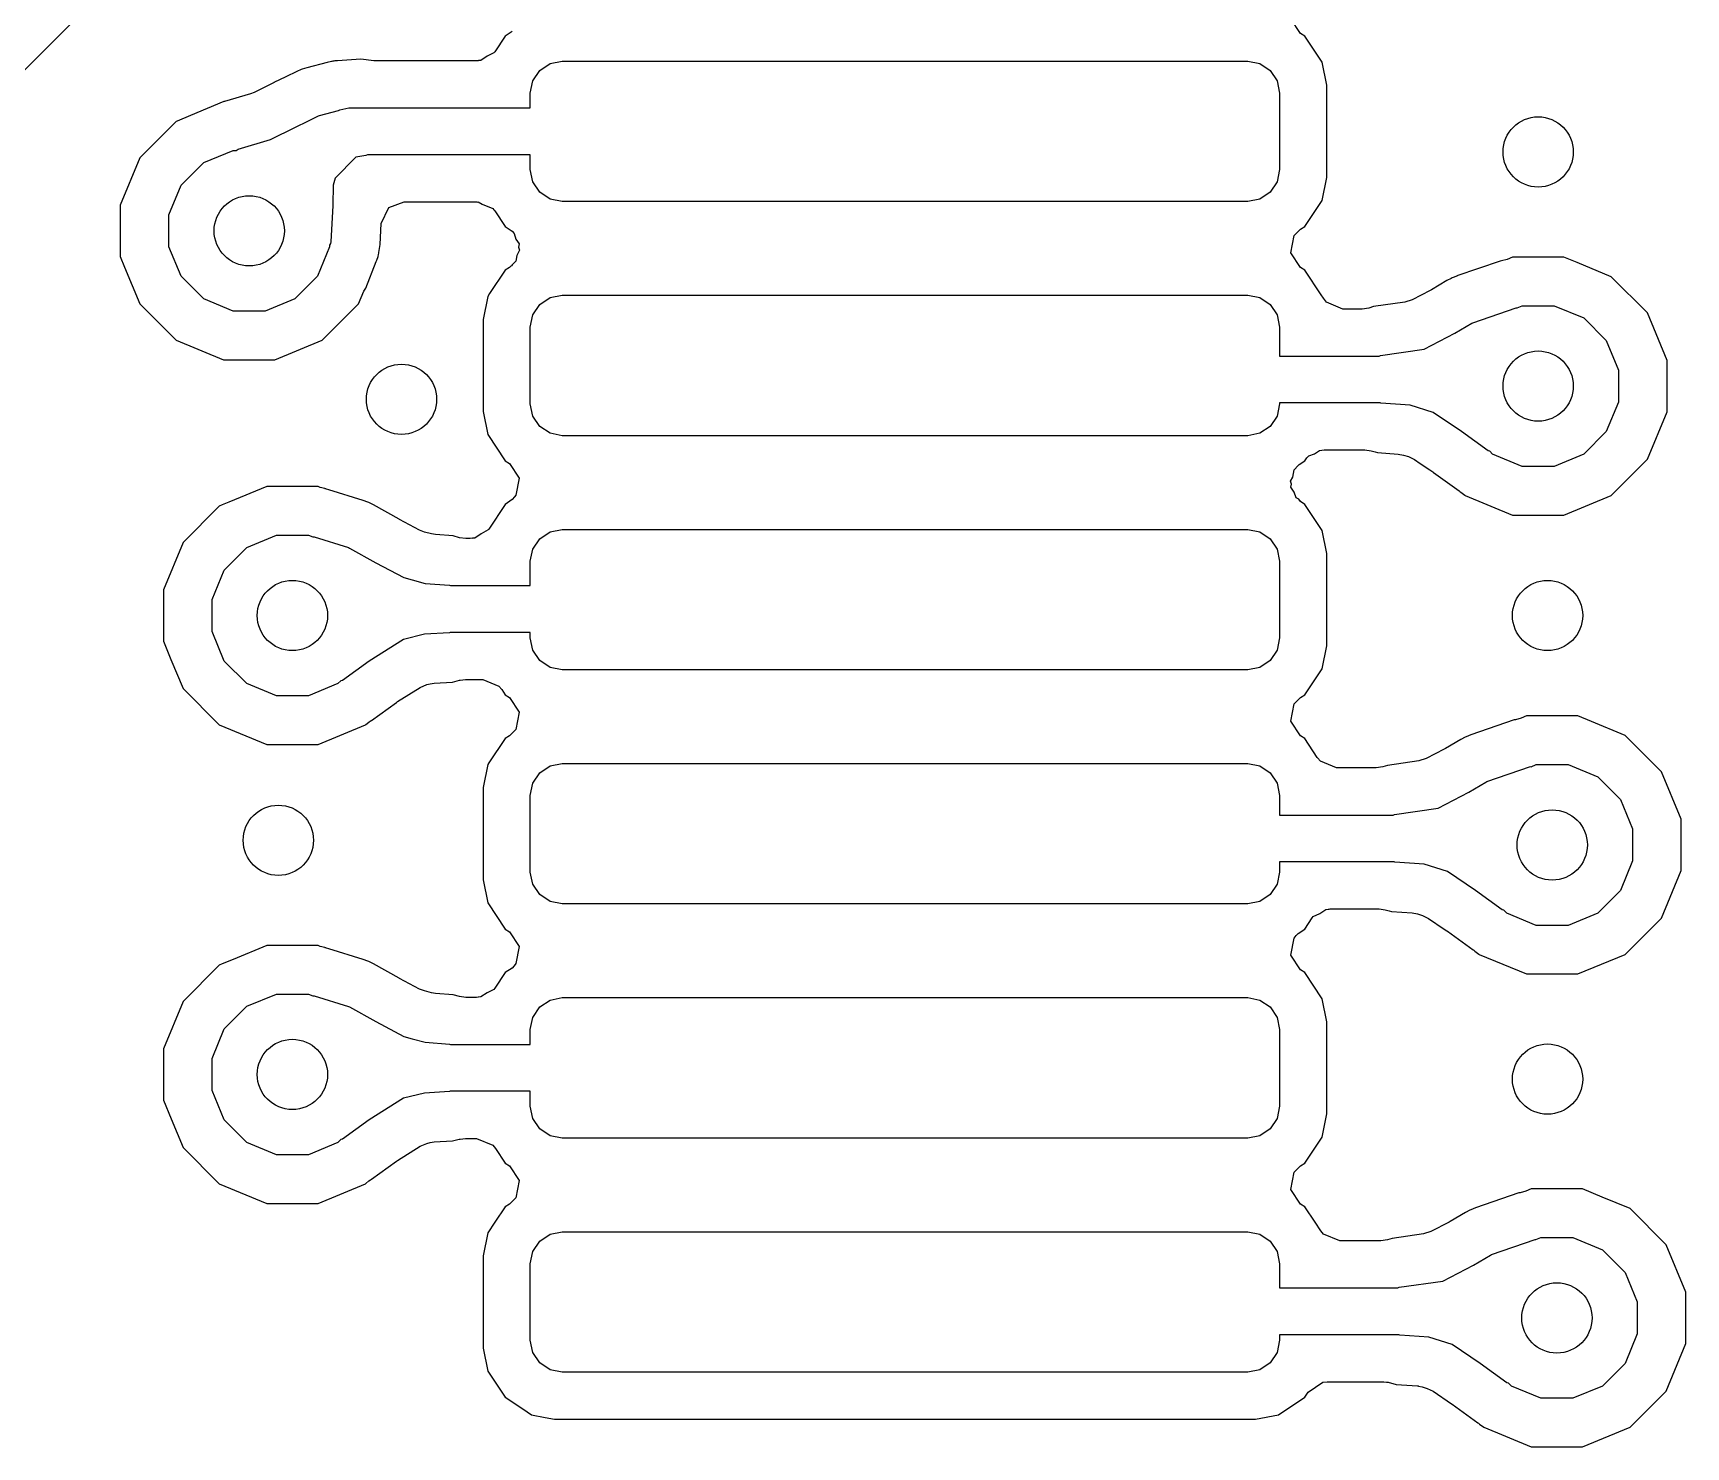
# Model space of a CAD drawing. Extents: x 114.9 to 199.6, y -137.1 to -76.7.
# Drawn here: x 179.436 to 182.965, y -112.986 to -109.966 of the extents above; entities that cross this region are included whole.
import ezdxf

# ---------------------------------------------------------------- set-up
doc = ezdxf.new("R2010")
doc.units = 0
doc.layers.add('BLACK', color=7, linetype='CONTINUOUS')

msp = doc.modelspace()

# ---------------------------------------------------------------- linework, layer by layer
at = {"layer": 'BLACK', "linetype": 'CONTINUOUS'}
for p, q in [((178.974852, -110.487988), (180.121988, -109.340852)), ((182.14271, -109.966741), (182.121875, -109.935561)), ((180.45894, -109.962965), (180.444569, -109.972569)), ((182.151431, -109.972569), (182.14271, -109.966741)), ((180.422159, -110.006106), (180.420297, -110.008291)), ((180.444569, -109.972569), (180.422159, -110.006106)), ((182.188713, -110.028365), (182.151431, -109.972569)), ((180.020735, -110.040346), (180.010908, -110.043451)), ((180.020755, -110.04034), (180.020735, -110.040346)), ((180.064534, -110.02883), (180.020755, -110.04034)), ((180.073585, -110.026894), (180.064534, -110.02883)), ((180.074118, -110.02678), (180.073585, -110.026893)), ((180.073585, -110.026893), (180.073585, -110.026894)), ((180.076247, -110.026427), (180.074118, -110.02678)), ((180.078809, -110.026123), (180.076247, -110.026427)), ((180.080315, -110.0255), (180.078809, -110.026123)), ((180.084077, -110.0255), (180.080315, -110.0255)), ((180.085978, -110.025275), (180.084077, -110.0255)), ((180.086407, -110.025244), (180.085978, -110.025275)), ((180.086433, -110.025241), (180.086407, -110.025244)), ((180.136451, -110.021664), (180.086433, -110.025241)), ((180.163942, -110.025118), (180.136451, -110.021664)), ((180.170049, -110.0255), (180.163942, -110.025118)), ((180.38301, -110.0255), (180.170049, -110.0255)), ((180.386355, -110.02517), (180.38301, -110.0255)), ((180.386897, -110.025346), (180.386355, -110.02517)), ((180.387451, -110.025062), (180.386897, -110.025346)), ((180.392569, -110.024559), (180.387451, -110.025062)), ((180.405956, -110.015613), (180.392569, -110.024559)), ((180.420297, -110.008291), (180.405956, -110.015613)), ((180.51797, -110.04597), (180.54009, -110.03119)), ((180.54009, -110.03119), (180.566182, -110.026)), ((180.566182, -110.026), (182.029818, -110.026)), ((182.029818, -110.026), (182.05591, -110.03119)), ((182.05591, -110.03119), (182.07803, -110.04597)), ((182.198499, -110.077568), (182.188713, -110.028365)), ((179.949857, -110.072363), (179.908501, -110.092873)), ((179.95039, -110.0721), (179.949856, -110.072362)), ((179.949856, -110.072362), (179.949857, -110.072363)), ((179.950391, -110.072101), (179.95039, -110.0721)), ((179.95047, -110.072062), (179.950391, -110.072101)), ((179.976022, -110.059621), (179.95047, -110.072062)), ((179.999242, -110.048316), (179.976022, -110.059621)), ((180.008745, -110.044252), (179.999242, -110.048316)), ((180.010886, -110.043459), (180.008745, -110.044252)), ((180.010908, -110.043451), (180.010886, -110.043459)), ((180.498, -110.094182), (180.50319, -110.06809)), ((180.50319, -110.06809), (180.51797, -110.04597)), ((182.07803, -110.04597), (182.09281, -110.06809)), ((182.09281, -110.06809), (182.098, -110.094182)), ((179.844885, -110.112333), (179.843729, -110.112617)), ((179.900537, -110.095989), (179.844885, -110.112333)), ((179.908501, -110.092873), (179.900537, -110.095989)), ((180.498, -110.126), (180.498, -110.094182)), ((182.098, -110.094182), (182.098, -110.257818)), ((182.1985, -110.274433), (182.198499, -110.077568)), ((179.772279, -110.142213), (179.743967, -110.153941)), ((179.843729, -110.112617), (179.772279, -110.142213)), ((180.022679, -110.154245), (180.045425, -110.143171)), ((180.045425, -110.143171), (180.047561, -110.142379)), ((180.047561, -110.142379), (180.08835, -110.131654)), ((180.08835, -110.131654), (180.091117, -110.129806)), ((180.091117, -110.129806), (180.110251, -110.126)), ((180.110251, -110.126), (180.498, -110.126)), ((179.741794, -110.154841), (179.664298, -110.232337)), ((179.743967, -110.153941), (179.741794, -110.154841)), ((179.943254, -110.193401), (179.996652, -110.166917)), ((179.996652, -110.166917), (179.996729, -110.16688)), ((179.996729, -110.16688), (180.022679, -110.154245)), ((179.800629, -110.24289), (179.863713, -110.21676)), ((179.863713, -110.21676), (179.869816, -110.21676)), ((179.869816, -110.21676), (179.87392, -110.213762)), ((179.87392, -110.213762), (179.943254, -110.193401)), ((179.664298, -110.232337), (179.622354, -110.333595)), ((179.752347, -110.291172), (179.800629, -110.24289)), ((180.125518, -110.231443), (180.081151, -110.27581)), ((180.146838, -110.227699), (180.125518, -110.231443)), ((180.150104, -110.226), (180.146838, -110.227699)), ((180.498, -110.226), (180.150104, -110.226)), ((180.498, -110.257818), (180.498, -110.226)), ((180.081151, -110.27581), (180.077296, -110.291151)), ((180.50319, -110.28391), (180.498, -110.257818)), ((180.51797, -110.30603), (180.50319, -110.28391)), ((182.09281, -110.28391), (182.07803, -110.30603)), ((182.098, -110.257818), (182.09281, -110.28391)), ((182.188713, -110.323635), (182.1985, -110.274433)), ((179.726217, -110.354256), (179.752347, -110.291172)), ((180.077296, -110.291151), (180.076342, -110.333869)), ((180.54009, -110.32081), (180.51797, -110.30603)), ((180.566182, -110.326), (180.54009, -110.32081)), ((182.05591, -110.32081), (182.029818, -110.326)), ((182.07803, -110.30603), (182.05591, -110.32081)), ((182.151431, -110.379431), (182.188713, -110.323635)), ((179.622354, -110.333595), (179.622354, -110.443198)), ((179.726217, -110.422538), (179.726217, -110.354256)), ((180.076325, -110.334289), (180.071805, -110.411808)), ((180.076342, -110.333869), (180.076325, -110.334289)), ((180.179767, -110.372647), (180.196111, -110.338894)), ((180.196111, -110.338894), (180.228684, -110.3265)), ((180.228684, -110.3265), (180.38301, -110.3265)), ((180.38301, -110.3265), (180.384924, -110.327293)), ((180.384924, -110.327293), (180.386897, -110.326654)), ((180.386897, -110.326654), (180.395338, -110.331606)), ((180.395338, -110.331606), (180.417658, -110.340852)), ((180.417658, -110.340852), (180.420297, -110.343709)), ((180.420297, -110.343709), (180.422159, -110.345893)), ((180.422159, -110.345893), (180.444569, -110.379431)), ((182.029818, -110.326), (180.566182, -110.326)), ((180.177126, -110.417949), (180.179767, -110.372647)), ((180.444569, -110.379431), (180.45894, -110.389034)), ((180.45894, -110.389034), (180.463353, -110.394209)), ((180.463353, -110.394209), (180.467196, -110.406071)), ((182.12919, -110.398778), (182.142709, -110.385258)), ((182.142709, -110.385258), (182.151431, -110.379431)), ((179.752347, -110.485622), (179.726217, -110.422538)), ((180.069491, -110.422538), (180.043361, -110.485622)), ((180.071011, -110.415414), (180.069491, -110.419273)), ((180.069491, -110.419273), (180.069491, -110.422538)), ((180.071805, -110.411808), (180.071011, -110.415414)), ((180.174837, -110.434494), (180.177126, -110.417949)), ((180.467196, -110.406071), (180.474125, -110.416441)), ((180.474912, -110.429887), (180.46924, -110.440993)), ((180.474125, -110.416441), (180.472767, -110.423266)), ((180.472767, -110.423266), (180.474912, -110.429887)), ((182.121875, -110.435561), (182.12919, -110.398778)), ((179.622354, -110.443198), (179.631823, -110.466058)), ((180.146824, -110.510821), (180.169173, -110.454074)), ((180.169173, -110.454074), (180.170077, -110.451106)), ((180.170077, -110.451106), (180.173354, -110.443197)), ((180.173354, -110.443195), (180.174161, -110.439141)), ((180.173354, -110.443197), (180.173354, -110.443195)), ((180.174161, -110.439141), (180.1745, -110.436026)), ((180.1745, -110.436026), (180.174662, -110.435287)), ((180.174662, -110.435287), (180.174837, -110.434494)), ((180.45621, -110.46382), (180.453289, -110.466742)), ((180.457857, -110.463287), (180.45621, -110.46382)), ((180.459018, -110.461012), (180.457857, -110.463287)), ((180.466808, -110.453223), (180.459018, -110.461012)), ((180.46924, -110.440993), (180.466808, -110.453223)), ((182.14271, -110.466741), (182.121875, -110.435561)), ((182.568828, -110.452987), (182.476279, -110.484933)), ((182.571347, -110.452643), (182.568828, -110.452987)), ((182.583448, -110.449367), (182.571347, -110.452643)), ((182.5952, -110.4445), (182.583448, -110.449367)), ((182.7048, -110.4445), (182.5952, -110.4445)), ((182.704801, -110.4445), (182.7048, -110.4445)), ((182.733592, -110.456426), (182.704801, -110.4445)), ((182.806058, -110.486443), (182.733592, -110.456426)), ((179.631823, -110.466058), (179.664297, -110.544455)), ((179.800629, -110.533904), (179.752347, -110.485622)), ((180.043361, -110.485622), (179.995079, -110.533904)), ((180.444568, -110.472568), (180.411115, -110.522636)), ((180.453289, -110.466742), (180.444568, -110.472568)), ((182.151431, -110.472569), (182.14271, -110.466741)), ((182.186798, -110.5255), (182.151431, -110.472569)), ((182.454756, -110.494897), (182.422014, -110.514288)), ((182.454799, -110.494873), (182.454756, -110.494897)), ((182.464187, -110.489935), (182.454799, -110.494873)), ((182.464202, -110.489927), (182.464187, -110.489935)), ((182.466325, -110.488944), (182.464202, -110.489927)), ((182.46634, -110.488937), (182.466325, -110.488944)), ((182.476251, -110.484943), (182.46634, -110.488937)), ((182.476279, -110.484933), (182.476251, -110.484943)), ((182.806059, -110.486444), (182.806058, -110.486443)), ((182.806061, -110.486445), (182.806059, -110.486444)), ((182.883555, -110.563939), (182.806061, -110.486445)), ((179.863713, -110.560034), (179.800629, -110.533904)), ((179.995079, -110.533904), (179.931995, -110.560034)), ((180.131411, -110.544455), (180.142662, -110.517291)), ((180.142662, -110.517291), (180.146824, -110.510821)), ((180.407287, -110.528365), (180.3975, -110.577567)), ((180.411115, -110.522636), (180.407287, -110.528365)), ((180.51797, -110.54597), (180.54009, -110.53119)), ((180.54009, -110.53119), (180.566182, -110.526)), ((180.566182, -110.526), (182.029818, -110.526)), ((182.029818, -110.526), (182.05591, -110.53119)), ((182.05591, -110.53119), (182.07803, -110.54597)), ((182.191394, -110.532378), (182.186798, -110.5255)), ((182.191941, -110.532012), (182.191394, -110.532378)), ((182.198045, -110.541148), (182.191941, -110.532012)), ((182.381044, -110.535605), (182.365405, -110.540609)), ((182.419588, -110.515634), (182.381044, -110.535605)), ((182.422014, -110.514288), (182.419588, -110.515634)), ((179.664297, -110.544455), (179.664298, -110.544456)), ((179.664298, -110.544456), (179.664299, -110.544458)), ((179.664299, -110.544458), (179.741793, -110.621952)), ((179.931995, -110.560034), (179.863713, -110.560034)), ((180.053912, -110.621954), (180.131411, -110.544455)), ((180.498, -110.594182), (180.50319, -110.56809)), ((180.50319, -110.56809), (180.51797, -110.54597)), ((182.07803, -110.54597), (182.09281, -110.56809)), ((182.09281, -110.56809), (182.098, -110.594182)), ((182.232693, -110.5555), (182.198045, -110.541148)), ((182.273846, -110.5555), (182.232693, -110.5555)), ((182.288438, -110.553277), (182.273846, -110.5555)), ((182.298552, -110.550121), (182.288438, -110.553277)), ((182.365405, -110.540609), (182.298552, -110.550121)), ((182.510679, -110.584668), (182.603253, -110.552714)), ((182.603253, -110.552714), (182.605087, -110.552824)), ((182.605087, -110.552824), (182.615859, -110.548363)), ((182.615859, -110.548363), (182.684141, -110.548363)), ((182.684141, -110.548363), (182.747225, -110.574493)), ((182.883555, -110.56394), (182.883555, -110.563939)), ((182.883557, -110.563942), (182.883555, -110.56394)), ((182.9255, -110.6652), (182.883557, -110.563942)), ((180.3975, -110.577567), (180.3975, -110.577569)), ((180.3975, -110.577569), (180.3975, -110.57757)), ((180.3975, -110.57757), (180.3975, -110.77443)), ((180.498, -110.757818), (180.498, -110.594182)), ((182.098, -110.594182), (182.098, -110.656)), ((182.471999, -110.6073), (182.508542, -110.585658)), ((182.508542, -110.585658), (182.510679, -110.584668)), ((182.747225, -110.574493), (182.795507, -110.622775)), ((179.741793, -110.621952), (179.741794, -110.621952)), ((179.741794, -110.621952), (179.741796, -110.621954)), ((179.741796, -110.621954), (179.843054, -110.663897)), ((179.952654, -110.663897), (180.053912, -110.621954)), ((182.313412, -110.65457), (182.406267, -110.641359)), ((182.406267, -110.641359), (182.471999, -110.6073)), ((182.795507, -110.622775), (182.821637, -110.685859)), ((179.843054, -110.663897), (179.843056, -110.663897)), ((179.843056, -110.663897), (179.952652, -110.663897)), ((179.952652, -110.663897), (179.952654, -110.663897)), ((182.098, -110.656), (182.31055, -110.656)), ((182.31055, -110.656), (182.313412, -110.65457)), ((182.9255, -110.7748), (182.9255, -110.6652)), ((182.821637, -110.685859), (182.821637, -110.754141)), ((180.3975, -110.77443), (180.407287, -110.823635)), ((180.50319, -110.78391), (180.498, -110.757818)), ((182.098, -110.757818), (182.09281, -110.78391)), ((182.312735, -110.756), (182.098, -110.756)), ((182.098, -110.756), (182.098, -110.757818)), ((182.314253, -110.756756), (182.312735, -110.756)), ((182.376637, -110.761086), (182.314253, -110.756756)), ((182.426022, -110.776697), (182.376637, -110.761086)), ((182.486232, -110.817276), (182.426022, -110.776697)), ((182.821637, -110.754141), (182.795507, -110.817225)), ((182.883557, -110.876058), (182.9255, -110.7748)), ((180.51797, -110.80603), (180.50319, -110.78391)), ((180.54009, -110.82081), (180.51797, -110.80603)), ((182.07803, -110.80603), (182.05591, -110.82081)), ((182.09281, -110.78391), (182.07803, -110.80603)), ((182.54298, -110.858407), (182.486232, -110.817276)), ((182.795507, -110.817225), (182.747225, -110.865507)), ((180.407287, -110.823635), (180.444568, -110.879431)), ((180.566182, -110.826), (180.54009, -110.82081)), ((182.029818, -110.826), (180.566182, -110.826)), ((182.05591, -110.82081), (182.029818, -110.826)), ((180.444568, -110.879431), (180.453289, -110.885258)), ((180.453289, -110.885258), (180.474125, -110.916441)), ((182.137339, -110.889413), (182.13988, -110.887148)), ((182.13988, -110.887148), (182.151431, -110.879431)), ((182.151431, -110.879431), (182.155677, -110.873075)), ((182.155677, -110.873075), (182.16035, -110.868913)), ((182.16035, -110.868913), (182.172597, -110.864648)), ((182.172597, -110.864648), (182.183381, -110.857442)), ((182.183381, -110.857442), (182.192944, -110.8565)), ((182.192944, -110.8565), (182.280176, -110.8565)), ((182.280176, -110.8565), (182.293041, -110.858219)), ((182.293041, -110.858219), (182.301833, -110.860611)), ((182.301833, -110.860611), (182.306948, -110.862003)), ((182.306948, -110.862003), (182.350997, -110.865059)), ((182.350997, -110.865059), (182.362362, -110.867219)), ((182.362362, -110.867219), (182.372949, -110.870565)), ((182.372949, -110.870565), (182.385563, -110.876653)), ((182.385563, -110.876653), (182.398331, -110.885258)), ((182.398331, -110.885258), (182.418391, -110.898778)), ((182.5433, -110.858631), (182.54298, -110.858407)), ((182.546564, -110.859296), (182.5433, -110.858631)), ((182.552775, -110.865507), (182.546564, -110.859296)), ((182.615859, -110.891637), (182.552775, -110.865507)), ((182.747225, -110.865507), (182.684141, -110.891637)), ((182.806061, -110.953555), (182.883555, -110.876061)), ((182.883555, -110.87606), (182.883557, -110.876058)), ((182.883555, -110.876061), (182.883555, -110.87606)), ((180.474125, -110.916441), (180.466808, -110.953223)), ((182.121014, -110.923177), (182.126108, -110.914273)), ((182.123129, -110.929252), (182.121014, -110.923177)), ((182.126108, -110.914273), (182.12919, -110.898778)), ((182.12919, -110.898778), (182.137339, -110.889413)), ((182.418391, -110.898778), (182.425079, -110.903285)), ((182.425079, -110.903285), (182.426443, -110.904238)), ((182.426443, -110.904238), (182.481066, -110.943829)), ((182.684141, -110.891637), (182.615859, -110.891637)), ((179.935198, -110.9345), (179.854269, -110.968023)), ((179.9352, -110.9345), (179.935198, -110.9345)), ((180.0448, -110.9345), (179.9352, -110.9345)), ((180.044801, -110.9345), (180.0448, -110.9345)), ((180.049525, -110.936457), (180.044801, -110.9345)), ((180.058961, -110.939036), (180.049525, -110.936457)), ((180.058957, -110.939054), (180.058961, -110.939036)), ((180.060096, -110.939346), (180.058957, -110.939054)), ((180.061386, -110.939699), (180.060096, -110.939346)), ((180.061572, -110.939725), (180.061386, -110.939699)), ((180.062703, -110.940015), (180.061572, -110.939725)), ((180.067868, -110.941481), (180.062703, -110.940015)), ((180.140941, -110.964235), (180.067868, -110.941481)), ((180.464324, -110.956616), (180.459588, -110.962533)), ((180.466808, -110.953223), (180.464324, -110.956616)), ((182.121875, -110.935561), (182.123129, -110.929252)), ((182.129081, -110.946345), (182.121875, -110.935561)), ((182.133346, -110.958594), (182.129081, -110.946345)), ((182.139136, -110.961393), (182.133346, -110.958594)), ((182.481066, -110.943829), (182.48248, -110.944836)), ((182.48248, -110.944836), (182.482528, -110.94487)), ((182.482528, -110.94487), (182.482537, -110.944876)), ((182.482537, -110.944876), (182.484861, -110.946503)), ((182.484861, -110.946503), (182.484809, -110.946577)), ((182.484809, -110.946577), (182.493603, -110.953219)), ((182.493603, -110.953219), (182.493939, -110.953555)), ((182.493939, -110.953555), (182.49394, -110.953555)), ((182.49394, -110.953555), (182.493942, -110.953557)), ((182.493942, -110.953557), (182.5952, -110.9955)), ((182.7048, -110.9955), (182.806058, -110.953557)), ((182.806058, -110.953557), (182.80606, -110.953555)), ((182.80606, -110.953555), (182.806061, -110.953555)), ((179.83394, -110.976444), (179.756444, -111.05394)), ((179.840304, -110.973808), (179.83394, -110.976444)), ((179.854269, -110.968023), (179.840304, -110.973808)), ((180.14095, -110.964238), (180.140941, -110.964235)), ((180.151199, -110.968023), (180.14095, -110.964238)), ((180.151229, -110.968035), (180.151199, -110.968023)), ((180.153418, -110.968975), (180.151229, -110.968035)), ((180.153421, -110.968977), (180.153418, -110.968975)), ((180.15343, -110.968981), (180.153421, -110.968977)), ((180.160608, -110.972514), (180.15343, -110.968981)), ((180.163217, -110.973798), (180.160608, -110.972514)), ((180.163245, -110.973812), (180.163217, -110.973798)), ((180.218098, -111.004441), (180.163245, -110.973812)), ((180.444569, -110.972569), (180.409217, -111.025476)), ((180.459588, -110.962533), (180.444569, -110.972569)), ((182.14271, -110.966741), (182.139136, -110.961393)), ((182.151431, -110.972569), (182.14271, -110.966741)), ((182.188713, -111.028365), (182.151431, -110.972569)), ((180.218912, -111.004886), (180.218098, -111.004441)), ((180.261536, -111.027639), (180.218912, -111.004886)), ((180.272002, -111.031762), (180.261536, -111.027639)), ((180.407905, -111.027116), (180.393182, -111.03522)), ((180.409217, -111.025476), (180.407905, -111.027116)), ((180.54009, -111.03119), (180.566182, -111.026)), ((180.566182, -111.026), (182.029818, -111.026)), ((182.029818, -111.026), (182.05591, -111.03119)), ((182.198499, -111.077568), (182.188713, -111.028365)), ((182.5952, -110.9955), (182.595202, -110.9955)), ((182.595202, -110.9955), (182.704798, -110.9955)), ((182.704798, -110.9955), (182.7048, -110.9955)), ((179.756444, -111.05394), (179.7145, -111.155198)), ((179.844493, -111.112775), (179.892775, -111.064493)), ((179.892775, -111.064493), (179.955859, -111.038363)), ((179.955859, -111.038363), (180.024141, -111.038363)), ((180.024141, -111.038363), (180.033557, -111.042263)), ((180.033557, -111.042263), (180.035356, -111.041916)), ((180.035356, -111.041916), (180.036482, -111.042205)), ((180.036482, -111.042205), (180.109579, -111.064966)), ((180.109579, -111.064966), (180.111803, -111.065921)), ((180.286832, -111.035711), (180.272002, -111.031762)), ((180.295861, -111.03723), (180.286832, -111.035711)), ((180.333496, -111.039986), (180.295861, -111.03723)), ((180.347057, -111.043732), (180.333496, -111.039986)), ((180.360101, -111.0455), (180.347057, -111.043732)), ((180.369647, -111.0455), (180.360101, -111.0455)), ((180.374449, -111.045026), (180.369647, -111.0455)), ((180.37505, -111.045201), (180.374449, -111.045026)), ((180.375566, -111.044916), (180.37505, -111.045201)), ((180.379207, -111.044558), (180.375566, -111.044916)), ((180.393182, -111.03522), (180.379207, -111.044558)), ((180.50319, -111.06809), (180.51797, -111.04597)), ((180.51797, -111.04597), (180.54009, -111.03119)), ((182.05591, -111.03119), (182.07803, -111.04597)), ((182.07803, -111.04597), (182.09281, -111.06809)), ((180.111803, -111.065921), (180.168, -111.0973)), ((180.168, -111.0973), (180.227603, -111.129117)), ((180.498, -111.094182), (180.50319, -111.06809)), ((180.498, -111.146), (180.498, -111.094182)), ((182.09281, -111.06809), (182.098, -111.094182)), ((182.098, -111.094182), (182.098, -111.257818)), ((182.1985, -111.274433), (182.198499, -111.077568)), ((179.818363, -111.175859), (179.844493, -111.112775)), ((180.227603, -111.129117), (180.227605, -111.129118)), ((180.227605, -111.129118), (180.245542, -111.133893)), ((180.245542, -111.133893), (180.273697, -111.14139)), ((179.7145, -111.155198), (179.7145, -111.264801)), ((180.273697, -111.14139), (180.325793, -111.145205)), ((180.325793, -111.145205), (180.327374, -111.146)), ((180.327374, -111.146), (180.498, -111.146)), ((179.818363, -111.244141), (179.818363, -111.175859)), ((179.7145, -111.264801), (179.730565, -111.303585)), ((179.844493, -111.307225), (179.818363, -111.244141)), ((180.227233, -111.260888), (180.153777, -111.30727)), ((180.272405, -111.249669), (180.227233, -111.260888)), ((180.272413, -111.249668), (180.272405, -111.249669)), ((180.325604, -111.24663), (180.272413, -111.249668)), ((180.32701, -111.246), (180.325604, -111.24663)), ((180.498, -111.246), (180.32701, -111.246)), ((180.498, -111.257818), (180.498, -111.246)), ((180.50319, -111.28391), (180.498, -111.257818)), ((182.098, -111.257818), (182.09281, -111.28391)), ((182.188713, -111.323635), (182.1985, -111.274433)), ((179.730565, -111.303585), (179.756443, -111.366058)), ((179.892775, -111.355507), (179.844493, -111.307225)), ((180.153755, -111.307285), (180.097019, -111.348407)), ((180.153777, -111.30727), (180.153755, -111.307285)), ((180.51797, -111.30603), (180.50319, -111.28391)), ((180.54009, -111.32081), (180.51797, -111.30603)), ((182.07803, -111.30603), (182.05591, -111.32081)), ((182.09281, -111.28391), (182.07803, -111.30603)), ((180.348286, -111.347895), (180.359893, -111.3465)), ((180.359893, -111.3465), (180.396374, -111.3465)), ((180.396374, -111.3465), (180.431022, -111.360852)), ((180.566182, -111.326), (180.54009, -111.32081)), ((182.029818, -111.326), (180.566182, -111.326)), ((182.05591, -111.32081), (182.029818, -111.326)), ((182.151431, -111.379431), (182.188713, -111.323635)), ((179.756443, -111.366058), (179.756444, -111.366059)), ((179.756444, -111.366059), (179.756445, -111.366061)), ((179.756445, -111.366061), (179.833939, -111.443555)), ((179.955859, -111.381637), (179.892775, -111.355507)), ((180.024141, -111.381637), (179.955859, -111.381637)), ((180.087225, -111.355507), (180.024141, -111.381637)), ((180.093479, -111.349252), (180.087225, -111.355507)), ((180.097019, -111.348407), (180.093479, -111.349252)), ((180.214246, -111.393857), (180.262494, -111.363392)), ((180.262494, -111.363392), (180.276836, -111.357272)), ((180.276836, -111.357272), (180.283825, -111.355536)), ((180.283825, -111.355536), (180.292832, -111.354173)), ((180.292832, -111.354173), (180.331621, -111.351958)), ((180.331621, -111.351958), (180.346719, -111.348277)), ((180.346719, -111.348277), (180.348286, -111.347895)), ((180.431022, -111.360852), (180.437116, -111.368278)), ((180.437116, -111.368278), (180.444567, -111.37943)), ((180.444567, -111.37943), (180.453289, -111.385258)), ((182.142709, -111.385258), (182.151431, -111.379431)), ((180.158933, -111.433829), (180.211938, -111.395409)), ((180.211938, -111.395409), (180.211961, -111.395404)), ((180.211961, -111.395404), (180.214246, -111.393857)), ((180.453289, -111.385258), (180.474125, -111.416441)), ((180.474125, -111.416441), (180.466808, -111.453223)), ((182.121875, -111.435561), (182.12919, -111.398778)), ((182.12919, -111.398778), (182.142709, -111.385258)), ((179.833939, -111.443555), (179.83394, -111.443555)), ((179.83394, -111.443555), (179.833942, -111.443557)), ((179.833942, -111.443557), (179.9352, -111.4855)), ((180.0448, -111.4855), (180.146058, -111.443557)), ((180.146058, -111.443557), (180.146898, -111.442716)), ((180.146898, -111.442716), (180.153056, -111.437497)), ((180.153056, -111.437497), (180.156845, -111.434788)), ((180.156845, -111.434788), (180.158933, -111.433829)), ((180.466808, -111.453223), (180.453289, -111.466742)), ((182.14271, -111.466741), (182.121875, -111.435561)), ((182.598828, -111.432987), (182.506279, -111.464933)), ((182.601347, -111.432643), (182.598828, -111.432987)), ((182.613448, -111.429367), (182.601347, -111.432643)), ((182.6252, -111.4245), (182.613448, -111.429367)), ((182.7348, -111.4245), (182.6252, -111.4245)), ((182.734801, -111.4245), (182.7348, -111.4245)), ((182.763785, -111.436506), (182.734801, -111.4245)), ((182.836058, -111.466443), (182.763785, -111.436506)), ((179.9352, -111.4855), (179.935202, -111.4855)), ((179.935202, -111.4855), (180.044798, -111.4855)), ((180.044798, -111.4855), (180.0448, -111.4855)), ((180.444568, -111.472568), (180.409731, -111.524707)), ((180.453289, -111.466742), (180.444568, -111.472568)), ((182.151431, -111.472569), (182.14271, -111.466741)), ((182.178392, -111.51292), (182.151431, -111.472569)), ((182.484756, -111.474897), (182.452014, -111.494288)), ((182.484799, -111.474873), (182.484756, -111.474897)), ((182.494187, -111.469935), (182.484799, -111.474873)), ((182.494202, -111.469927), (182.494187, -111.469935)), ((182.496325, -111.468944), (182.494202, -111.469927)), ((182.49634, -111.468937), (182.496325, -111.468944)), ((182.506251, -111.464943), (182.49634, -111.468937)), ((182.506279, -111.464933), (182.506251, -111.464943)), ((182.836059, -111.466444), (182.836058, -111.466443)), ((182.836061, -111.466445), (182.836059, -111.466444)), ((182.913555, -111.543939), (182.836061, -111.466445)), ((182.178929, -111.513723), (182.178392, -111.51292)), ((182.185023, -111.521148), (182.178929, -111.513723)), ((182.219671, -111.5355), (182.185023, -111.521148)), ((182.395405, -111.520609), (182.328552, -111.530121)), ((182.411044, -111.515605), (182.395405, -111.520609)), ((182.449588, -111.495634), (182.411044, -111.515605)), ((182.452014, -111.494288), (182.449588, -111.495634)), ((180.407287, -111.528365), (180.3975, -111.577567)), ((180.409731, -111.524707), (180.407287, -111.528365)), ((180.50319, -111.56809), (180.51797, -111.54597)), ((180.51797, -111.54597), (180.54009, -111.53119)), ((180.54009, -111.53119), (180.566182, -111.526)), ((180.566182, -111.526), (182.029818, -111.526)), ((182.029818, -111.526), (182.05591, -111.53119)), ((182.05591, -111.53119), (182.07803, -111.54597)), ((182.07803, -111.54597), (182.09281, -111.56809)), ((182.303846, -111.5355), (182.219671, -111.5355)), ((182.318438, -111.533277), (182.303846, -111.5355)), ((182.328552, -111.530121), (182.318438, -111.533277)), ((182.540679, -111.564668), (182.633253, -111.532714)), ((182.633253, -111.532714), (182.635087, -111.532824)), ((182.635087, -111.532824), (182.645859, -111.528363)), ((182.645859, -111.528363), (182.714141, -111.528363)), ((182.714141, -111.528363), (182.777225, -111.554493)), ((182.777225, -111.554493), (182.825507, -111.602775)), ((182.913555, -111.54394), (182.913555, -111.543939)), ((182.913557, -111.543942), (182.913555, -111.54394)), ((182.9555, -111.6452), (182.913557, -111.543942)), ((180.3975, -111.577567), (180.3975, -111.577569)), ((180.3975, -111.577569), (180.3975, -111.57757)), ((180.3975, -111.57757), (180.3975, -111.77443)), ((180.498, -111.594182), (180.50319, -111.56809)), ((180.498, -111.757818), (180.498, -111.594182)), ((182.09281, -111.56809), (182.098, -111.594182)), ((182.098, -111.594182), (182.098, -111.636)), ((182.436267, -111.621359), (182.501999, -111.5873)), ((182.501999, -111.5873), (182.538542, -111.565658)), ((182.538542, -111.565658), (182.540679, -111.564668)), ((182.343412, -111.63457), (182.436267, -111.621359)), ((182.825507, -111.602775), (182.851637, -111.665859)), ((182.098, -111.636), (182.34055, -111.636)), ((182.34055, -111.636), (182.343412, -111.63457)), ((182.9555, -111.7548), (182.9555, -111.6452)), ((182.851637, -111.665859), (182.851637, -111.734141)), ((182.851637, -111.734141), (182.825507, -111.797225)), ((180.50319, -111.78391), (180.498, -111.757818)), ((182.098, -111.757818), (182.09281, -111.78391)), ((182.342735, -111.736), (182.098, -111.736)), ((182.098, -111.736), (182.098, -111.757818)), ((182.344253, -111.736756), (182.342735, -111.736)), ((182.406637, -111.741086), (182.344253, -111.736756)), ((182.456022, -111.756697), (182.406637, -111.741086)), ((182.516232, -111.797276), (182.456022, -111.756697)), ((182.913557, -111.856058), (182.9555, -111.7548)), ((180.3975, -111.77443), (180.407287, -111.823635)), ((180.51797, -111.80603), (180.50319, -111.78391)), ((180.54009, -111.82081), (180.51797, -111.80603)), ((182.07803, -111.80603), (182.05591, -111.82081)), ((182.09281, -111.78391), (182.07803, -111.80603)), ((182.57298, -111.838407), (182.516232, -111.797276)), ((182.825507, -111.797225), (182.777225, -111.845507)), ((180.407287, -111.823635), (180.444568, -111.879431)), ((180.566182, -111.826), (180.54009, -111.82081)), ((182.029818, -111.826), (180.566182, -111.826)), ((182.05591, -111.82081), (182.029818, -111.826)), ((182.183851, -111.846059), (182.196749, -111.837442)), ((182.196749, -111.837442), (182.203186, -111.836807)), ((182.203186, -111.836807), (182.203683, -111.83657)), ((182.203683, -111.83657), (182.204101, -111.836717)), ((182.204101, -111.836717), (182.206308, -111.8365)), ((182.206308, -111.8365), (182.310176, -111.8365)), ((182.310176, -111.8365), (182.323041, -111.838219)), ((182.323041, -111.838219), (182.331833, -111.840611)), ((182.331833, -111.840611), (182.336948, -111.842003)), ((182.5733, -111.838631), (182.57298, -111.838407)), ((182.576564, -111.839296), (182.5733, -111.838631)), ((182.582775, -111.845507), (182.576564, -111.839296)), ((182.151431, -111.879431), (182.167511, -111.855364)), ((182.167511, -111.855364), (182.169853, -111.852758)), ((182.169853, -111.852758), (182.183851, -111.846059)), ((182.336948, -111.842003), (182.380997, -111.845059)), ((182.380997, -111.845059), (182.392362, -111.847219)), ((182.392362, -111.847219), (182.402949, -111.850565)), ((182.402949, -111.850565), (182.415563, -111.856653)), ((182.415563, -111.856653), (182.44936, -111.879431)), ((182.645859, -111.871637), (182.582775, -111.845507)), ((182.714141, -111.871637), (182.645859, -111.871637)), ((182.777225, -111.845507), (182.714141, -111.871637)), ((182.836061, -111.933555), (182.913555, -111.856061)), ((182.913555, -111.85606), (182.913557, -111.856058)), ((182.913555, -111.856061), (182.913555, -111.85606)), ((180.444568, -111.879431), (180.453289, -111.885258)), ((180.453289, -111.885258), (180.474125, -111.916441)), ((182.121875, -111.935561), (182.12919, -111.898778)), ((182.12919, -111.898778), (182.133478, -111.893258)), ((182.133478, -111.893258), (182.13759, -111.888678)), ((182.13759, -111.888678), (182.151431, -111.879431)), ((182.44936, -111.879431), (182.455079, -111.883285)), ((182.455079, -111.883285), (182.456443, -111.884238)), ((182.456443, -111.884238), (182.511066, -111.923829)), ((179.863414, -111.944235), (179.840304, -111.953808)), ((179.935198, -111.9145), (179.863414, -111.944235)), ((179.9352, -111.9145), (179.935198, -111.9145)), ((180.0448, -111.9145), (179.9352, -111.9145)), ((180.044801, -111.9145), (180.0448, -111.9145)), ((180.049525, -111.916457), (180.044801, -111.9145)), ((180.058961, -111.919036), (180.049525, -111.916457)), ((180.058957, -111.919054), (180.058961, -111.919036)), ((180.060096, -111.919346), (180.058957, -111.919054)), ((180.061386, -111.919699), (180.060096, -111.919346)), ((180.061572, -111.919725), (180.061386, -111.919699)), ((180.062703, -111.920015), (180.061572, -111.919725)), ((180.067868, -111.921481), (180.062703, -111.920015)), ((180.140941, -111.944235), (180.067868, -111.921481)), ((180.14095, -111.944238), (180.140941, -111.944235)), ((180.151199, -111.948023), (180.14095, -111.944238)), ((180.474125, -111.916441), (180.466808, -111.953223)), ((182.14271, -111.966741), (182.121875, -111.935561)), ((182.511066, -111.923829), (182.51248, -111.924836)), ((182.51248, -111.924836), (182.512528, -111.92487)), ((182.512528, -111.92487), (182.512537, -111.924876)), ((182.512537, -111.924876), (182.514861, -111.926503)), ((182.514861, -111.926503), (182.514809, -111.926577)), ((182.514809, -111.926577), (182.523603, -111.933219)), ((182.523603, -111.933219), (182.523939, -111.933555)), ((182.523939, -111.933555), (182.52394, -111.933555)), ((182.52394, -111.933555), (182.523942, -111.933557)), ((182.523942, -111.933557), (182.6252, -111.9755)), ((182.7348, -111.9755), (182.836058, -111.933557)), ((182.836058, -111.933557), (182.83606, -111.933555)), ((182.83606, -111.933555), (182.836061, -111.933555)), ((179.83394, -111.956444), (179.756444, -112.03394)), ((179.840304, -111.953808), (179.83394, -111.956444)), ((180.151229, -111.948035), (180.151199, -111.948023)), ((180.153418, -111.948975), (180.151229, -111.948035)), ((180.153421, -111.948977), (180.153418, -111.948975)), ((180.15343, -111.948981), (180.153421, -111.948977)), ((180.160608, -111.952514), (180.15343, -111.948981)), ((180.163217, -111.953798), (180.160608, -111.952514)), ((180.163245, -111.953812), (180.163217, -111.953798)), ((180.218098, -111.984441), (180.163245, -111.953812)), ((180.444569, -111.972569), (180.422159, -112.006106)), ((180.45894, -111.962965), (180.444569, -111.972569)), ((180.463353, -111.957791), (180.45894, -111.962965)), ((180.466808, -111.953223), (180.463353, -111.957791)), ((182.151431, -111.972569), (182.14271, -111.966741)), ((182.188713, -112.028365), (182.151431, -111.972569)), ((182.6252, -111.9755), (182.625202, -111.9755)), ((182.625202, -111.9755), (182.734798, -111.9755)), ((182.734798, -111.9755), (182.7348, -111.9755)), ((180.218912, -111.984886), (180.218098, -111.984441)), ((180.261536, -112.007639), (180.218912, -111.984886)), ((180.272002, -112.011762), (180.261536, -112.007639)), ((180.286832, -112.015711), (180.272002, -112.011762)), ((180.295861, -112.01723), (180.286832, -112.015711)), ((180.333496, -112.019986), (180.295861, -112.01723)), ((180.405956, -112.015613), (180.392569, -112.024559)), ((180.420297, -112.008291), (180.405956, -112.015613)), ((180.422159, -112.006106), (180.420297, -112.008291)), ((179.756444, -112.03394), (179.7145, -112.135198)), ((179.844493, -112.092775), (179.892775, -112.044493)), ((179.892775, -112.044493), (179.955859, -112.018363)), ((179.955859, -112.018363), (180.024141, -112.018363)), ((180.024141, -112.018363), (180.033557, -112.022263)), ((180.033557, -112.022263), (180.035356, -112.021916)), ((180.035356, -112.021916), (180.036482, -112.022205)), ((180.036482, -112.022205), (180.109579, -112.044966)), ((180.109579, -112.044966), (180.111803, -112.045921)), ((180.111803, -112.045921), (180.168, -112.0773)), ((180.347057, -112.023732), (180.333496, -112.019986)), ((180.360101, -112.0255), (180.347057, -112.023732)), ((180.38301, -112.0255), (180.360101, -112.0255)), ((180.386355, -112.02517), (180.38301, -112.0255)), ((180.386897, -112.025346), (180.386355, -112.02517)), ((180.387451, -112.025062), (180.386897, -112.025346)), ((180.392569, -112.024559), (180.387451, -112.025062)), ((180.50319, -112.06809), (180.51797, -112.04597)), ((180.51797, -112.04597), (180.54009, -112.03119)), ((180.54009, -112.03119), (180.566182, -112.026)), ((180.566182, -112.026), (182.029818, -112.026)), ((182.029818, -112.026), (182.05591, -112.03119)), ((182.05591, -112.03119), (182.07803, -112.04597)), ((182.07803, -112.04597), (182.09281, -112.06809)), ((182.198499, -112.077568), (182.188713, -112.028365)), ((180.168, -112.0773), (180.227603, -112.109117)), ((180.498, -112.094182), (180.50319, -112.06809)), ((182.09281, -112.06809), (182.098, -112.094182)), ((182.1985, -112.274433), (182.198499, -112.077568)), ((179.818363, -112.155859), (179.844493, -112.092775)), ((180.227603, -112.109117), (180.227605, -112.109118)), ((180.227605, -112.109118), (180.245542, -112.113893)), ((180.245542, -112.113893), (180.273697, -112.12139)), ((180.273697, -112.12139), (180.325793, -112.125205)), ((180.498, -112.126), (180.498, -112.094182)), ((182.098, -112.094182), (182.098, -112.257818)), ((179.7145, -112.135198), (179.7145, -112.244801)), ((179.818363, -112.224141), (179.818363, -112.155859)), ((180.325793, -112.125205), (180.327374, -112.126)), ((180.327374, -112.126), (180.498, -112.126)), ((179.844493, -112.287225), (179.818363, -112.224141)), ((180.272405, -112.229669), (180.227233, -112.240888)), ((180.272413, -112.229668), (180.272405, -112.229669)), ((180.325604, -112.22663), (180.272413, -112.229668)), ((180.32701, -112.226), (180.325604, -112.22663)), ((180.498, -112.226), (180.32701, -112.226)), ((180.498, -112.257818), (180.498, -112.226)), ((179.7145, -112.244801), (179.730944, -112.2845)), ((180.227233, -112.240888), (180.153777, -112.28727)), ((180.50319, -112.28391), (180.498, -112.257818)), ((182.098, -112.257818), (182.09281, -112.28391)), ((179.730944, -112.2845), (179.756443, -112.346058)), ((179.892775, -112.335507), (179.844493, -112.287225)), ((180.153755, -112.287285), (180.097019, -112.328407)), ((180.153777, -112.28727), (180.153755, -112.287285)), ((180.51797, -112.30603), (180.50319, -112.28391)), ((182.09281, -112.28391), (182.07803, -112.30603)), ((182.188713, -112.323635), (182.1985, -112.274433)), ((179.955859, -112.361637), (179.892775, -112.335507)), ((180.087225, -112.335507), (180.024141, -112.361637)), ((180.093479, -112.329252), (180.087225, -112.335507)), ((180.097019, -112.328407), (180.093479, -112.329252)), ((180.276836, -112.337272), (180.283825, -112.335536)), ((180.283825, -112.335536), (180.292832, -112.334173)), ((180.292832, -112.334173), (180.331621, -112.331958)), ((180.331621, -112.331958), (180.346091, -112.32843)), ((180.346091, -112.32843), (180.348286, -112.327895)), ((180.348286, -112.327895), (180.359893, -112.3265)), ((180.359893, -112.3265), (180.38301, -112.3265)), ((180.38301, -112.3265), (180.417658, -112.340852)), ((180.54009, -112.32081), (180.51797, -112.30603)), ((180.566182, -112.326), (180.54009, -112.32081)), ((182.029818, -112.326), (180.566182, -112.326)), ((182.05591, -112.32081), (182.029818, -112.326)), ((182.07803, -112.30603), (182.05591, -112.32081)), ((182.151431, -112.379431), (182.188713, -112.323635)), ((179.756443, -112.346058), (179.756444, -112.346059)), ((179.756444, -112.346059), (179.756445, -112.346061)), ((179.756445, -112.346061), (179.833939, -112.423555)), ((180.024141, -112.361637), (179.955859, -112.361637)), ((180.214246, -112.373857), (180.262494, -112.343392)), ((180.262494, -112.343392), (180.276836, -112.337272)), ((180.417658, -112.340852), (180.423752, -112.348277)), ((180.423752, -112.348277), (180.444568, -112.379431)), ((180.158933, -112.413829), (180.211938, -112.375409)), ((180.211938, -112.375409), (180.211961, -112.375404)), ((180.211961, -112.375404), (180.214246, -112.373857)), ((180.444568, -112.379431), (180.453289, -112.385258)), ((180.453289, -112.385258), (180.474125, -112.416441)), ((182.121875, -112.435561), (182.12919, -112.398778)), ((182.12919, -112.398778), (182.142709, -112.385258)), ((182.142709, -112.385258), (182.151431, -112.379431)), ((179.833939, -112.423555), (179.83394, -112.423555)), ((179.83394, -112.423555), (179.833942, -112.423557)), ((179.833942, -112.423557), (179.9352, -112.4655)), ((180.0448, -112.4655), (180.146058, -112.423557)), ((180.146058, -112.423557), (180.146898, -112.422716)), ((180.146898, -112.422716), (180.153056, -112.417497)), ((180.153056, -112.417497), (180.156845, -112.414788)), ((180.156845, -112.414788), (180.158933, -112.413829)), ((180.474125, -112.416441), (180.466808, -112.453223)), ((182.14271, -112.466741), (182.121875, -112.435561)), ((182.623448, -112.439367), (182.611347, -112.442643)), ((182.6352, -112.4345), (182.623448, -112.439367)), ((182.7448, -112.4345), (182.6352, -112.4345)), ((182.744801, -112.4345), (182.7448, -112.4345)), ((182.786744, -112.451874), (182.744801, -112.4345)), ((179.9352, -112.4655), (179.935202, -112.4655)), ((179.935202, -112.4655), (180.044798, -112.4655)), ((180.044798, -112.4655), (180.0448, -112.4655)), ((180.444568, -112.472568), (180.422475, -112.505634)), ((180.453289, -112.466742), (180.444568, -112.472568)), ((180.466808, -112.453223), (180.453289, -112.466742)), ((182.151431, -112.472569), (182.14271, -112.466741)), ((182.173524, -112.505634), (182.151431, -112.472569)), ((182.516251, -112.474943), (182.50634, -112.478937)), ((182.516279, -112.474933), (182.516251, -112.474943)), ((182.608828, -112.442987), (182.516279, -112.474933)), ((182.611347, -112.442643), (182.608828, -112.442987)), ((182.846058, -112.476443), (182.786744, -112.451874)), ((182.846059, -112.476444), (182.846058, -112.476443)), ((182.846061, -112.476445), (182.846059, -112.476444)), ((182.923555, -112.553939), (182.846061, -112.476445)), ((180.422475, -112.505634), (180.407287, -112.528365)), ((182.185611, -112.523723), (182.173524, -112.505634)), ((182.459588, -112.505634), (182.421044, -112.525605)), ((182.462014, -112.504288), (182.459588, -112.505634)), ((182.494756, -112.484897), (182.462014, -112.504288)), ((182.494799, -112.484873), (182.494756, -112.484897)), ((182.504187, -112.479935), (182.494799, -112.484873)), ((182.504202, -112.479927), (182.504187, -112.479935)), ((182.506325, -112.478944), (182.504202, -112.479927)), ((182.50634, -112.478937), (182.506325, -112.478944)), ((180.407287, -112.528365), (180.3975, -112.577567)), ((180.50319, -112.56809), (180.51797, -112.54597)), ((180.51797, -112.54597), (180.54009, -112.53119)), ((180.54009, -112.53119), (180.566182, -112.526)), ((180.566182, -112.526), (182.029818, -112.526)), ((182.029818, -112.526), (182.05591, -112.53119)), ((182.05591, -112.53119), (182.07803, -112.54597)), ((182.07803, -112.54597), (182.09281, -112.56809)), ((182.191705, -112.531148), (182.185611, -112.523723)), ((182.226353, -112.5455), (182.191705, -112.531148)), ((182.313846, -112.5455), (182.226353, -112.5455)), ((182.328438, -112.543277), (182.313846, -112.5455)), ((182.338552, -112.540121), (182.328438, -112.543277)), ((182.405405, -112.530609), (182.338552, -112.540121)), ((182.421044, -112.525605), (182.405405, -112.530609)), ((182.550679, -112.574668), (182.643253, -112.542714)), ((182.643253, -112.542714), (182.645087, -112.542824)), ((182.645087, -112.542824), (182.655859, -112.538363)), ((182.655859, -112.538363), (182.724141, -112.538363)), ((182.724141, -112.538363), (182.787225, -112.564493)), ((180.3975, -112.577567), (180.3975, -112.577569)), ((180.3975, -112.577569), (180.3975, -112.57757)), ((180.3975, -112.57757), (180.3975, -112.77443)), ((180.498, -112.594182), (180.50319, -112.56809)), ((182.09281, -112.56809), (182.098, -112.594182)), ((182.511999, -112.5973), (182.548542, -112.575658)), ((182.548542, -112.575658), (182.550679, -112.574668)), ((182.787225, -112.564493), (182.835507, -112.612775)), ((182.923555, -112.55394), (182.923555, -112.553939)), ((182.923557, -112.553942), (182.923555, -112.55394)), ((182.9655, -112.6552), (182.923557, -112.553942)), ((180.498, -112.757818), (180.498, -112.594182)), ((182.098, -112.594182), (182.098, -112.646)), ((182.446267, -112.631359), (182.511999, -112.5973)), ((182.835507, -112.612775), (182.861637, -112.675859)), ((182.098, -112.646), (182.35055, -112.646)), ((182.35055, -112.646), (182.353412, -112.64457)), ((182.353412, -112.64457), (182.446267, -112.631359)), ((182.861637, -112.675859), (182.861637, -112.744141)), ((182.9655, -112.7648), (182.9655, -112.6552)), ((180.50319, -112.78391), (180.498, -112.757818)), ((182.098, -112.757818), (182.09281, -112.78391)), ((182.352735, -112.746), (182.098, -112.746)), ((182.098, -112.746), (182.098, -112.757818)), ((182.354253, -112.746756), (182.352735, -112.746)), ((182.416637, -112.751086), (182.354253, -112.746756)), ((182.466022, -112.766697), (182.416637, -112.751086)), ((182.861637, -112.744141), (182.835507, -112.807225)), ((180.3975, -112.77443), (180.407287, -112.823635)), ((180.51797, -112.80603), (180.50319, -112.78391)), ((182.09281, -112.78391), (182.07803, -112.80603)), ((182.526232, -112.807276), (182.466022, -112.766697)), ((182.923557, -112.866058), (182.9655, -112.7648)), ((180.407287, -112.823635), (180.444568, -112.879431)), ((180.54009, -112.82081), (180.51797, -112.80603)), ((180.566182, -112.826), (180.54009, -112.82081)), ((182.029818, -112.826), (180.566182, -112.826)), ((182.05591, -112.82081), (182.029818, -112.826)), ((182.07803, -112.80603), (182.05591, -112.82081)), ((182.58298, -112.848407), (182.526232, -112.807276)), ((182.835507, -112.807225), (182.787225, -112.855507)), ((182.158884, -112.868278), (182.190066, -112.847442)), ((182.190066, -112.847442), (182.199626, -112.8465)), ((182.199626, -112.8465), (182.320176, -112.8465)), ((182.320176, -112.8465), (182.326263, -112.84688)), ((182.326263, -112.84688), (182.329705, -112.84731)), ((182.329705, -112.84731), (182.346948, -112.852003)), ((182.346948, -112.852003), (182.392344, -112.855153)), ((182.392344, -112.855153), (182.393684, -112.855321)), ((182.393684, -112.855321), (182.394341, -112.855695)), ((182.394341, -112.855695), (182.402362, -112.857219)), ((182.402362, -112.857219), (182.412949, -112.860565)), ((182.412949, -112.860565), (182.425563, -112.866653)), ((182.5833, -112.848631), (182.58298, -112.848407)), ((182.586564, -112.849296), (182.5833, -112.848631)), ((182.592775, -112.855507), (182.586564, -112.849296)), ((182.655859, -112.881637), (182.592775, -112.855507)), ((182.787225, -112.855507), (182.724141, -112.881637)), ((180.444568, -112.879431), (180.481683, -112.90423)), ((182.095635, -112.916713), (182.151431, -112.879431)), ((182.151431, -112.879431), (182.151432, -112.87943)), ((182.151432, -112.87943), (182.158884, -112.868278)), ((182.425563, -112.866653), (182.465079, -112.893285)), ((182.465079, -112.893285), (182.466443, -112.894238)), ((182.466443, -112.894238), (182.521066, -112.933829)), ((182.724141, -112.881637), (182.655859, -112.881637)), ((182.846061, -112.943555), (182.923555, -112.866061)), ((182.923555, -112.86606), (182.923557, -112.866058)), ((182.923555, -112.866061), (182.923555, -112.86606)), ((180.481683, -112.90423), (180.500365, -112.916713)), ((180.500365, -112.916713), (180.500367, -112.916714)), ((180.500367, -112.916714), (180.529832, -112.922574)), ((180.529832, -112.922574), (180.549567, -112.9265)), ((180.549567, -112.9265), (182.046432, -112.926499)), ((182.046432, -112.926499), (182.095635, -112.916713)), ((182.521066, -112.933829), (182.52248, -112.934836)), ((182.52248, -112.934836), (182.522528, -112.93487)), ((182.522528, -112.93487), (182.522537, -112.934876)), ((182.522537, -112.934876), (182.524861, -112.936503)), ((182.524861, -112.936503), (182.524809, -112.936577)), ((182.524809, -112.936577), (182.533603, -112.943219)), ((182.533603, -112.943219), (182.533939, -112.943555)), ((182.533939, -112.943555), (182.53394, -112.943555)), ((182.53394, -112.943555), (182.533942, -112.943557)), ((182.533942, -112.943557), (182.6352, -112.9855)), ((182.7448, -112.9855), (182.846058, -112.943557)), ((182.846058, -112.943557), (182.84606, -112.943555)), ((182.84606, -112.943555), (182.846061, -112.943555)), ((182.6352, -112.9855), (182.635202, -112.9855)), ((182.635202, -112.9855), (182.744798, -112.9855)), ((182.744798, -112.9855), (182.7448, -112.9855))]:
    msp.add_line(p, q, dxfattribs=at)
at = {"layer": 'BLACK'}
for centre in [(182.65, -110.22), (179.897854, -110.388397), (180.223, -110.748249), (182.65, -110.72), (179.99, -111.21), (182.67, -111.21), (179.96, -111.69), (182.68, -111.7), (179.99, -112.19), (182.67, -112.2), (182.69, -112.71)]:
    msp.add_circle(centre, 0.075, dxfattribs=at)

doc.saveas('drawing.dxf')
